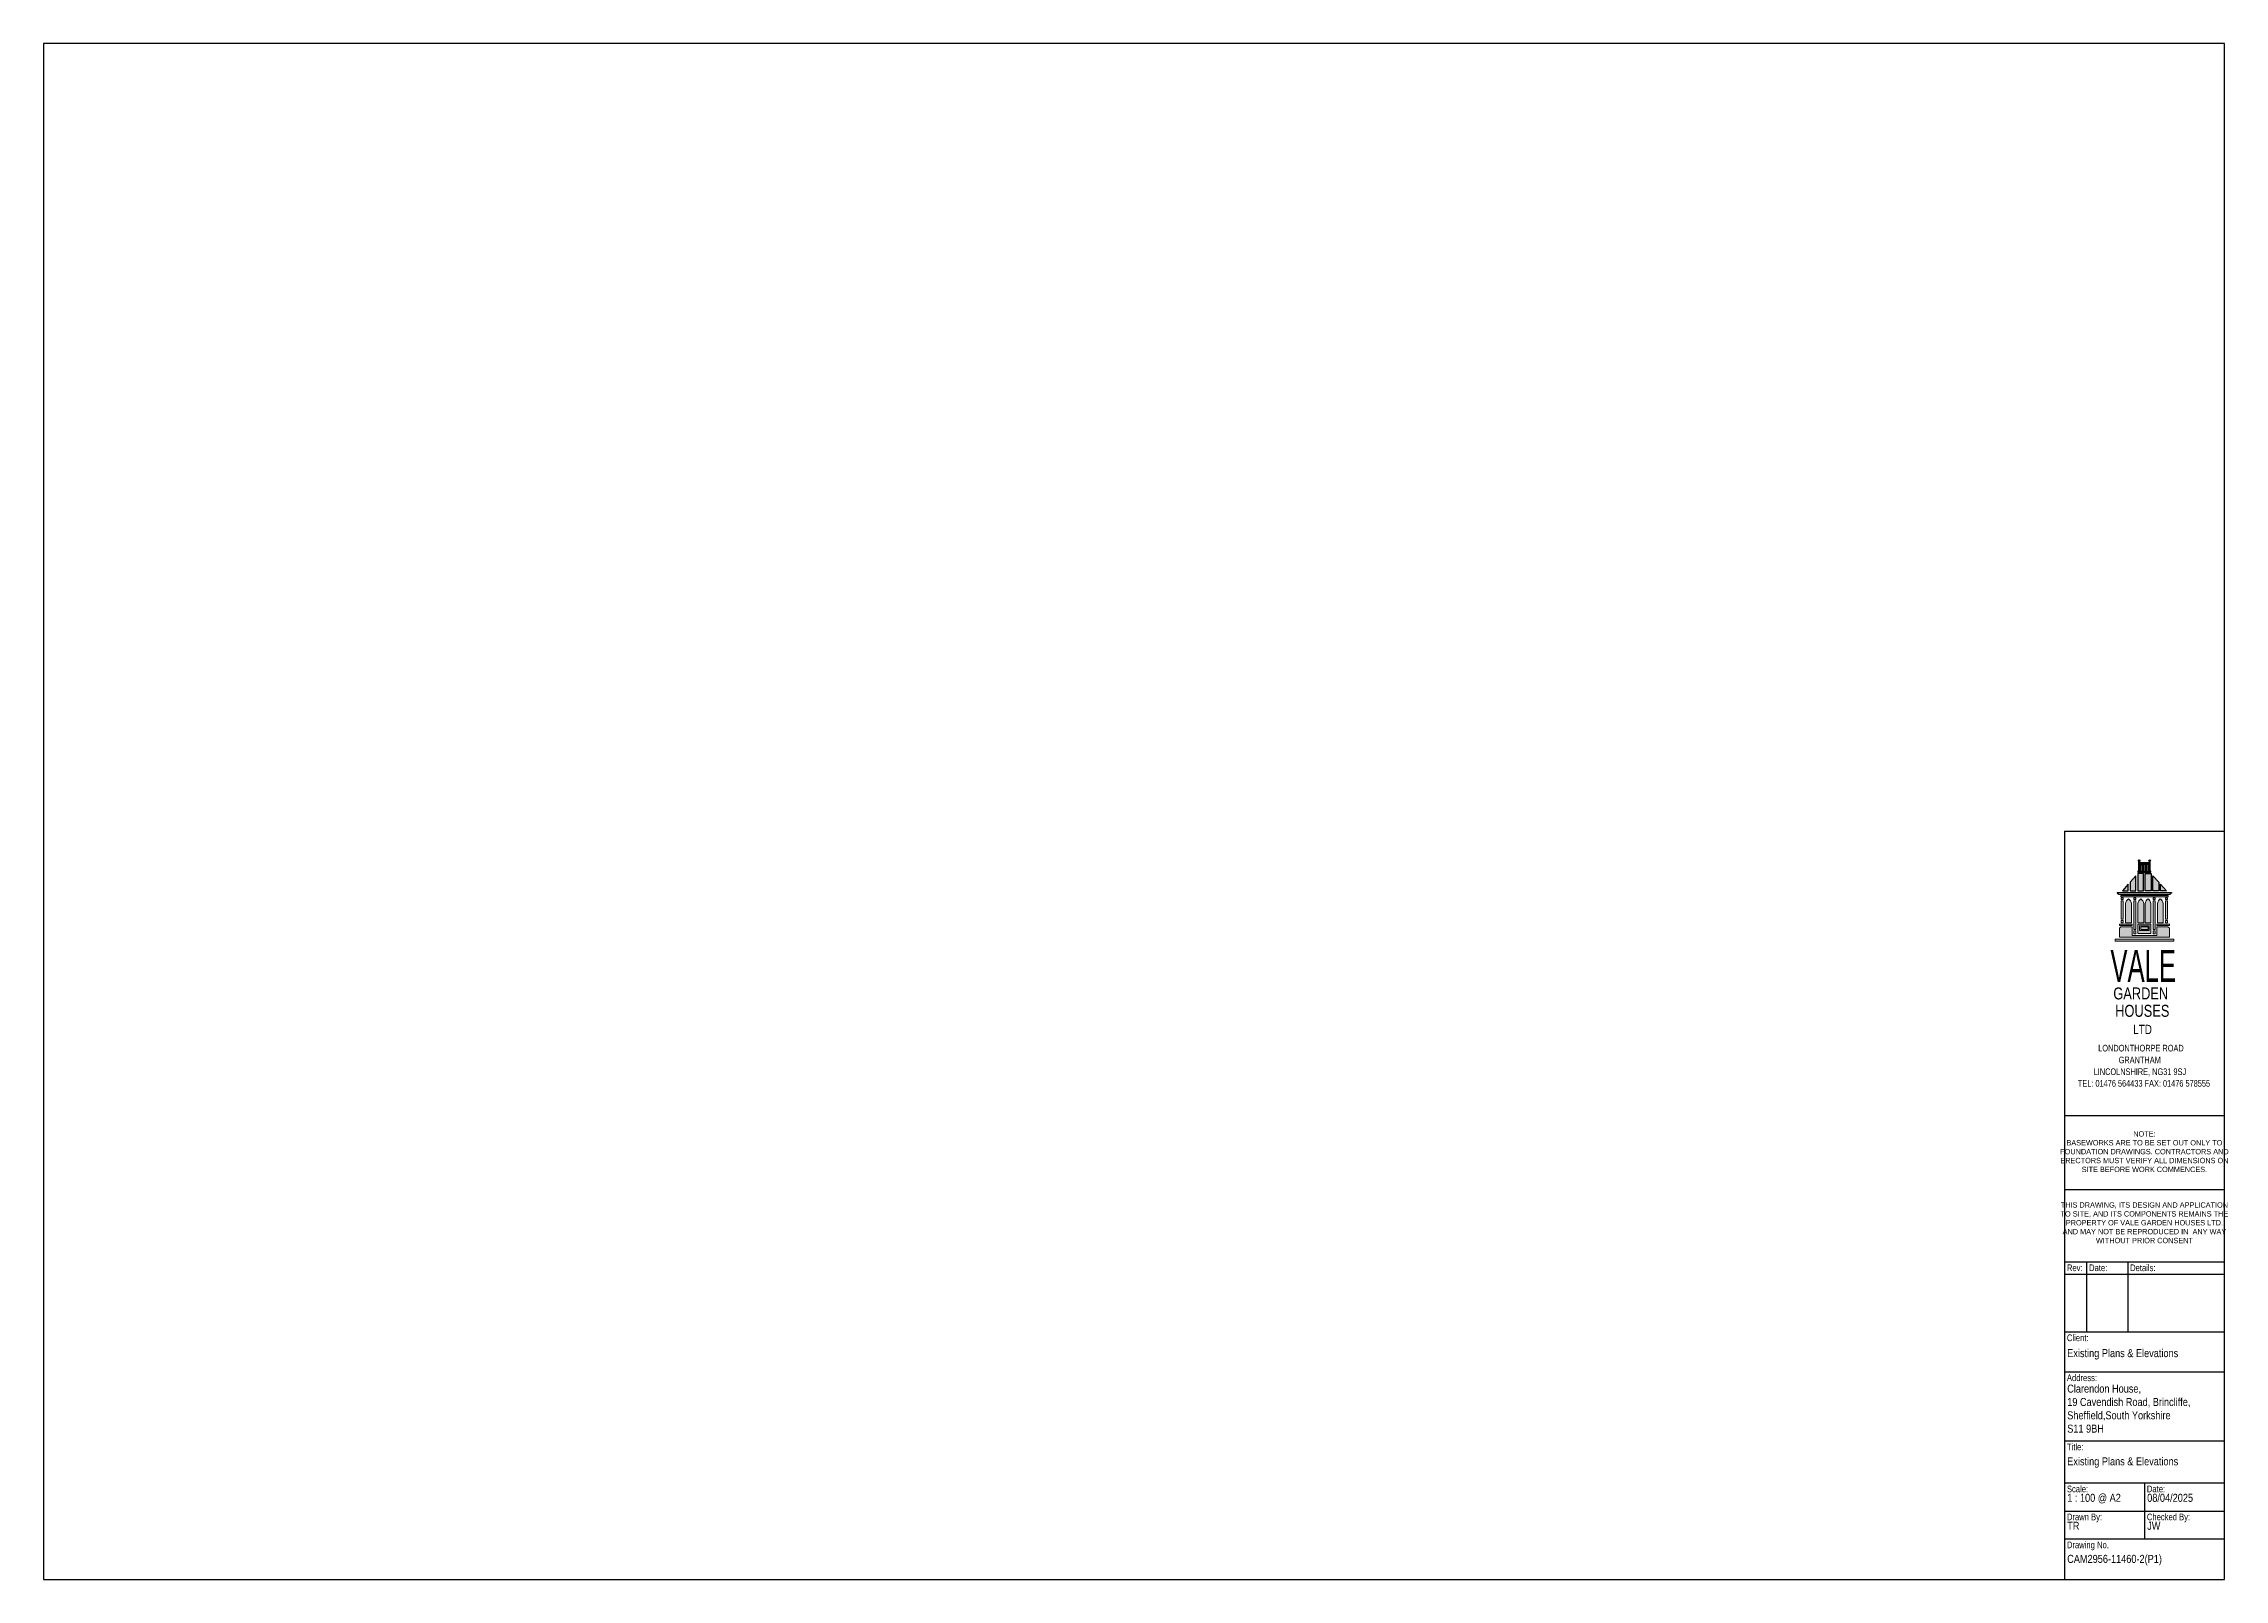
# Paper-space layout 'A1 landscape' of a CAD drawing. Header units: millimetres. Extents: x -12 to 806, y -1 to 575.
import ezdxf
from ezdxf.enums import TextEntityAlignment as Align

# ---------------------------------------------------------------- set-up
doc = ezdxf.new("R2010")
doc.units = ezdxf.units.MM
doc.header["$LTSCALE"] = 10
doc.layers.add('01 - Title Block', color=7, linetype='Continuous')
doc.styles.add('Title1', font='ARIALN.TTF', dxfattribs={"height": 3})
doc.styles.add('Title2', font='BASKVILL.TTF', dxfattribs={"width": 0.8, "height": 3})

# ---------------------------------------------------------------- blocks, each defined once
blk = doc.blocks.new('A1 Title')
at = {"layer": '01 - Title Block'}
h = blk.add_hatch(color=252, dxfattribs=at)
h.paths.add_polyline_path([(769.7, 259.41), (767.54, 256.98), (769.7, 256.98)])
h.paths.add_polyline_path([(772.58, 262.65), (770.42, 260.22), (770.42, 256.98), (772.58, 256.98)])
h.paths.add_polyline_path([(775.46, 263.46), (773.3, 263.46), (773.3, 256.98), (775.46, 256.98)])
h.paths.add_polyline_path([(778.26, 263.46), (776.1, 263.46), (776.1, 256.98), (778.26, 256.98)])
h.paths.add_polyline_path([(778.98, 256.98), (781.14, 256.98), (781.14, 260.22), (778.98, 262.65)])
h.paths.add_polyline_path([(784.02, 256.98), (781.86, 259.41), (781.86, 256.98)])
h.paths.add_polyline_path([(785.5, 255.54), (785.5, 255.83), (785.72, 255.83, -0.414214), (786, 256.12), (786, 256.34), (765.56, 256.34), (765.56, 256.12, -0.414214), (765.84, 255.83), (766.06, 255.83), (766.06, 255.54)])
h.paths.add_polyline_path([(766.92, 255.2), (766.92, 254.75), (784.64, 254.75), (784.64, 255.2)])
h.paths.add_polyline_path([(782.83, 252.13, 0.197038), (781.75, 254, 0.197038), (780.67, 252.13), (780.67, 245), (782.83, 245)])
h.paths.add_polyline_path([(783.73, 254.39), (783.73, 253.74), (784.45, 253.74), (784.45, 254.39)])
h.paths.add_polyline_path([(783.73, 246.37), (784.45, 246.37), (784.45, 253.24), (783.73, 253.24)])
h.paths.add_polyline_path([(783.73, 245), (784.45, 245), (784.45, 245.87), (783.73, 245.87)])
h.paths.add_polyline_path([(780.42, 244.5), (780.42, 243.96), (785.14, 243.96), (785.14, 244.5)])
h.paths.add_polyline_path([(780.42, 243.5), (780.42, 240.23), (771.14, 240.23), (771.14, 243.5), (766.97, 243.5), (766.42, 242.96), (766.42, 239.56), (785.14, 239.56), (785.14, 242.96), (784.59, 243.5)])
h.paths.add_polyline_path([(779.05, 242.01), (779.05, 240.86), (779.77, 240.86), (779.77, 242.01)], flags=17)
h.paths.add_polyline_path([(779.77, 253.24), (779.05, 253.24), (779.05, 242.51), (779.77, 242.51)])
h.paths.add_polyline_path([(778.22, 241), (778.22, 244.5), (773.34, 244.5), (773.34, 241)])
h.paths.add_polyline_path([(773.99, 242.08), (773.99, 243.85), (777.57, 243.85), (777.57, 242.08)], flags=16)
h.paths.add_polyline_path([(777.14, 242.51), (777.14, 243.42), (774.42, 243.42), (774.42, 242.51)], flags=17)
h.paths.add_polyline_path([(772.51, 242.01), (771.79, 242.01), (771.79, 240.86), (772.51, 240.86)], flags=17)
h.paths.add_polyline_path([(771.79, 242.51), (772.51, 242.51), (772.51, 253.24), (771.79, 253.24)])
h.paths.add_polyline_path([(771.14, 243.96), (771.14, 244.5), (766.42, 244.5), (766.42, 243.96)])
h.paths.add_polyline_path([(768.73, 245), (770.89, 245), (770.89, 252.13, 0.197038), (769.81, 254, 0.197038), (768.73, 252.13)])
h.paths.add_polyline_path([(767.83, 245.87), (767.11, 245.87), (767.11, 245), (767.83, 245)])
h.paths.add_polyline_path([(767.11, 246.37), (767.83, 246.37), (767.83, 253.24), (767.11, 253.24)])
h.paths.add_polyline_path([(767.11, 253.74), (767.83, 253.74), (767.83, 254.39), (767.11, 254.39)])
h.paths.add_polyline_path([(771.79, 254.39), (771.79, 253.74), (772.51, 253.74), (772.51, 254.39)])
h.paths.add_polyline_path([(774.42, 254, 0.197038), (773.34, 252.13), (773.34, 245), (775.5, 245), (775.5, 252.13, 0.197038)])
h.paths.add_polyline_path([(776.06, 252.13), (776.06, 245), (778.22, 245), (778.22, 252.13, 0.197038), (777.14, 254, 0.197038)])
h.paths.add_polyline_path([(779.05, 253.74), (779.77, 253.74), (779.77, 254.39), (779.05, 254.39)])
h = blk.add_hatch(color=256, dxfattribs=at)
h.paths.add_polyline_path([(773.62, 264.33), (773.33, 264.33), (773.33, 263.97), (778.23, 263.97), (778.23, 264.33), (777.94, 264.33), (777.94, 267.86), (777.58, 267.86), (777.58, 267.57), (773.98, 267.57), (773.98, 267.86), (773.62, 267.86)])
h.paths.add_polyline_path([(774.63, 267.11, -0.155351), (775, 266.48), (775, 264.4), (774.25, 264.4), (774.25, 266.48, -0.155351)], flags=16)
h.paths.add_polyline_path([(775.41, 266.48, -0.155351), (775.78, 267.11, -0.155351), (776.16, 266.48), (776.16, 264.4), (775.41, 264.4)], flags=16)
h.paths.add_polyline_path([(776.56, 266.48, -0.155351), (776.93, 267.11, -0.155351), (777.31, 266.48), (777.31, 264.4), (776.56, 264.4)], flags=16)
h = blk.add_hatch(color=256, dxfattribs=at)
h.paths.add_polyline_path([(774.1, 268.32, 1), (773.51, 268.32, 1)])
h.paths.add_polyline_path([(778.06, 268.32, 1), (777.47, 268.32, 1)])
blk.add_hatch(color=252, dxfattribs=at).paths.add_polyline_path([(786.8, 238.09), (786.8, 238.84), (764.76, 238.84), (764.76, 238.09)])
for p, q in [((772.58, 262.65), (770.42, 260.22)), ((773.98, 267.57), (777.58, 267.57)), ((774.25, 266.48), (774.25, 264.4)), ((774.25, 264.4), (775, 264.4)), ((775, 264.4), (775, 266.48)), ((775.41, 266.48), (775.41, 264.4)), ((775.41, 264.4), (776.16, 264.4)), ((776.16, 264.4), (776.16, 266.48)), ((776.56, 266.48), (776.56, 264.4)), ((776.56, 264.4), (777.31, 264.4)), ((777.31, 264.4), (777.31, 266.48)), ((778.98, 262.65), (781.14, 260.22)), ((765.56, 256.34), (786, 256.34)), ((765.56, 256.34), (765.56, 256.12)), ((765.84, 255.83), (766.06, 255.83)), ((769.7, 259.41), (767.54, 256.98)), ((781.86, 259.41), (784.02, 256.98)), ((785.72, 255.83), (785.5, 255.83)), ((786, 256.34), (786, 256.12))]:
    blk.add_line(p, q, dxfattribs=at)
at = {"layer": '01 - Title Block', "color": 252, "lineweight": 0}
for p, q in [((766.06, 255.83), (766.06, 255.54)), ((785.5, 255.54), (766.06, 255.54)), ((785.5, 255.83), (785.5, 255.54)), ((768.73, 245), (768.73, 252.13)), ((770.89, 252.13), (770.89, 245)), ((773.34, 245), (773.34, 252.13)), ((775.5, 252.13), (775.5, 245)), ((776.06, 252.13), (776.06, 245)), ((778.22, 245), (778.22, 252.13)), ((780.67, 252.13), (780.67, 245)), ((782.83, 245), (782.83, 252.13)), ((766.97, 243.5), (766.42, 242.96)), ((766.42, 242.96), (766.42, 239.56)), ((766.42, 239.56), (785.14, 239.56)), ((771.14, 243.5), (766.97, 243.5)), ((770.89, 245), (768.73, 245)), ((771.14, 240.23), (771.14, 243.5)), ((780.42, 240.23), (771.14, 240.23)), ((775.5, 245), (773.34, 245)), ((776.06, 245), (778.22, 245)), ((784.59, 243.5), (780.42, 243.5)), ((780.42, 243.5), (780.42, 240.23)), ((780.67, 245), (782.83, 245)), ((785.14, 242.96), (784.59, 243.5)), ((785.14, 239.56), (785.14, 242.96))]:
    blk.add_line(p, q, dxfattribs=at)
at = {"layer": '01 - Title Block'}
for points in [[(805.78, 574.8), (-12.37, 574.8), (-12.37, -1.35), (805.78, -1.35)], [(773.3, 256.98), (775.46, 256.98), (775.46, 263.46), (773.3, 263.46)], [(778.26, 256.98), (776.1, 256.98), (776.1, 263.46), (778.26, 263.46)]]:
    blk.add_lwpolyline(points, close=True, dxfattribs=at)
for points in [[(745.78, 279.39), (745.78, -1.35)], [(745.78, 279.39), (805.78, 279.39)], [(770.42, 260.22), (770.42, 256.98), (772.58, 256.98), (772.58, 262.65)], [(773.62, 264.33), (773.33, 264.33), (773.33, 263.97), (778.23, 263.97), (778.23, 264.33), (777.94, 264.33)], [(773.98, 267.57), (773.98, 267.86), (773.62, 267.86), (773.62, 264.33)], [(773.62, 263.97), (773.98, 263.97)], [(777.94, 264.33), (777.94, 267.86), (777.58, 267.86), (777.58, 267.57)], [(777.58, 263.97), (777.94, 263.97)], [(781.14, 260.22), (781.14, 256.98), (778.98, 256.98), (778.98, 262.65)], [(767.54, 256.98), (769.7, 256.98), (769.7, 259.41)], [(784.02, 256.98), (781.86, 256.98), (781.86, 259.41)], [(745.78, 172.63), (805.78, 172.63)], [(745.78, 144.86), (805.78, 144.86)], [(745.78, 117.8), (805.78, 117.8)], [(753.99, 117.8), (753.99, 91.52)], [(769.57, 117.8), (769.57, 91.52)], [(745.78, 113.16), (805.78, 113.16)], [(745.78, 91.52), (805.78, 91.52)], [(745.78, 76.54), (805.78, 76.54)], [(745.78, 50.61), (805.78, 50.61)], [(745.78, 34.84), (805.78, 34.84)], [(775.8, 34.84), (775.8, 13.9)], [(745.78, 24.27), (805.78, 24.27)], [(745.78, 13.9), (805.78, 13.9)]]:
    blk.add_lwpolyline(points, dxfattribs=at)
at = {"layer": '01 - Title Block', "color": 252, "lineweight": 0}
for points in [[(766.92, 254.75), (784.64, 254.75), (784.64, 255.2), (766.92, 255.2)], [(767.83, 253.74), (767.11, 253.74), (767.11, 254.39), (767.83, 254.39)], [(772.51, 253.74), (771.79, 253.74), (771.79, 254.39), (772.51, 254.39)], [(779.05, 253.74), (779.77, 253.74), (779.77, 254.39), (779.05, 254.39)], [(783.73, 253.74), (784.45, 253.74), (784.45, 254.39), (783.73, 254.39)], [(767.83, 246.37), (767.11, 246.37), (767.11, 253.24), (767.83, 253.24)], [(767.83, 245), (767.11, 245), (767.11, 245.87), (767.83, 245.87)], [(772.51, 242.51), (771.79, 242.51), (771.79, 253.24), (772.51, 253.24)], [(779.05, 242.51), (779.77, 242.51), (779.77, 253.24), (779.05, 253.24)], [(783.73, 246.37), (784.45, 246.37), (784.45, 253.24), (783.73, 253.24)], [(783.73, 245), (784.45, 245), (784.45, 245.87), (783.73, 245.87)], [(764.76, 238.09), (786.8, 238.09), (786.8, 238.84), (764.76, 238.84)], [(771.14, 243.96), (766.42, 243.96), (766.42, 244.5), (771.14, 244.5)], [(772.51, 240.86), (771.79, 240.86), (771.79, 242.01), (772.51, 242.01)], [(778.22, 241), (773.34, 241), (773.34, 244.5), (778.22, 244.5)], [(777.57, 242.08), (773.99, 242.08), (773.99, 243.85), (777.57, 243.85)], [(777.14, 242.51), (774.42, 242.51), (774.42, 243.42), (777.14, 243.42)], [(779.05, 240.86), (779.77, 240.86), (779.77, 242.01), (779.05, 242.01)], [(780.42, 243.96), (785.14, 243.96), (785.14, 244.5), (780.42, 244.5)]]:
    blk.add_lwpolyline(points, close=True, dxfattribs=at)
at = {"layer": '01 - Title Block'}
for centre in [(773.8, 268.32), (777.76, 268.32)]:
    blk.add_circle(centre, 0.295, dxfattribs=at)
for centre, radius, start, end in [((775.44, 266.21), 1.21, 131.75919, 167.08059), ((773.82, 266.21), 1.21, 12.91941, 48.24081), ((776.59, 266.21), 1.21, 131.75919, 167.08059), ((774.97, 266.21), 1.21, 12.91941, 48.24081), ((777.74, 266.21), 1.21, 131.75919, 167.08059), ((776.13, 266.21), 1.21, 12.91941, 48.24081), ((765.56, 255.83), 0.288, 0, 90), ((786, 255.83), 0.288, 90, 180)]:
    blk.add_arc(centre, radius, start, end, dxfattribs=at)
at = {"layer": '01 - Title Block', "color": 252, "lineweight": 0}
for centre, start, end in [((771.56, 251.75), 127.72506, 172.31166), ((768.07, 251.75), 7.68834, 52.27494), ((776.16, 251.75), 127.72506, 172.31166), ((772.68, 251.75), 7.68834, 52.27494), ((778.88, 251.75), 127.72506, 172.31166), ((775.4, 251.75), 7.68834, 52.27494), ((783.49, 251.75), 127.72506, 172.31166), ((780.01, 251.75), 7.68834, 52.27494)]:
    blk.add_arc(centre, 2.85, start, end, dxfattribs=at)
at = {"layer": '01 - Title Block', "style": 'Title2', "width": 0.6}
blk.add_text('VALE', height=12, dxfattribs=at).set_placement((775.33, 234.82), align=Align.TOP_CENTER)
at = {"layer": '01 - Title Block', "style": 'Title2', "width": 0.8}
for s, height, p in [('GARDEN', 4.5, (764.11, 216.22)), ('HOUSES', 4.5, (764.82, 209.7)), ('LTD', 3.5, (771.53, 203.2)), ('LONDONTHORPE ROAD', 2.5001, (758.45, 196.7)), ('LINCOLNSHIRE, NG31 9SJ', 2.5001, (756.74, 187.86)), ('GRANTHAM', 2.5, (766.12, 192.26)), ('TEL: 01476 564433 FAX: 01476 578555', 2.5001, (750.81, 183.48))]:
    blk.add_text(s, height=height, dxfattribs=at).set_placement(p)
at = {"layer": '01 - Title Block', "style": 'Title1'}
for s, p in [('Client:', (746.7, 88.02)), ('Address:', (746.7, 73.04)), ('Title:', (746.7, 47.11)), ('Scale:', (746.7, 31.34)), ('Date:', (776.7, 31.34)), ('Drawn By:', (746.7, 20.84)), ('Checked By:', (776.7, 20.84)), ('Drawing No.', (746.7, 10.34))]:
    blk.add_text(s, height=2.5, dxfattribs=at).set_placement(p)
for s, insert, char_height, width, attachment_point in [('NOTE:\\PBASEWORKS ARE TO BE SET OUT ONLY TO \\PFOUNDATION DRAWINGS. CONTRACTORS AND \\PERECTORS MUST VERIFY ALL DIMENSIONS ON\\PSITE BEFORE WORK COMMENCES.\\P\\P\\P\\PTHIS DRAWING, ITS DESIGN AND APPLICATION \\PTO SITE, AND ITS COMPONENTS REMAINS THE \\PPROPERTY OF VALE GARDEN HOUSES LTD.\\PAND MAY NOT BE REPRODUCED IN  ANY WAY \\PWITHOUT PRIOR CONSENT', (775.78, 166.79), 2, 68.7106, 2), ('Rev:', (746.7, 116.8), 2.5, 7.4051, 1), ('Date:', (755.01, 116.8), 2.5, 14.4793, 1), ('Details:', (770.41, 116.8), 2.5, 35.3734, 1)]:
    blk.add_mtext(s, dxfattribs=dict(at, insert=insert, char_height=char_height, width=width, attachment_point=attachment_point))

psp = doc.layouts.new('A1 landscape')

# ---------------------------------------------------------------- block references
at = {"layer": '01 - Title Block'}
psp.add_blockref('A1 Title', (0, 0), dxfattribs=at)

# ---------------------------------------------------------------- texts
at = {"layer": '01 - Title Block', "style": 'Title1'}
for s, p in [('1 : 100 @ A2', (766.93, 29.26)), ('08/04/2025', (794.02, 29.26)), ('TR', (751.4, 18.76)), ('JW', (781.78, 18.76)), ('CAM2956-11460-2(P1)', (782.34, 6.34))]:
    psp.add_text(s, height=3, dxfattribs=at).set_placement(p, align=Align.MIDDLE_RIGHT)
at = {"layer": '01 - Title Block', "char_height": 3, "width": 50, "attachment_point": 1, "style": 'Title1'}
for s, insert in [('Existing Plans & Elevations', (746.82, 85.03)), ('Clarendon House, \\P19 Cavendish Road, Brincliffe, Sheffield,South Yorkshire\\PS11 9BH', (746.82, 71.71)), ('Existing Plans & Elevations', (746.82, 44.43))]:
    psp.add_mtext(s, dxfattribs=dict(at, insert=insert))

# ---------------------------------------------------------------- viewports
at = {"layer": '01 - Title Block', "ltscale": 10}
psp.add_viewport(center=(396.7, 286.72), size=(818.16, 576.1446), view_center_point=(314831.568, 22577.703), view_height=28807.23127, dxfattribs=at)

doc.saveas('drawing.dxf')
